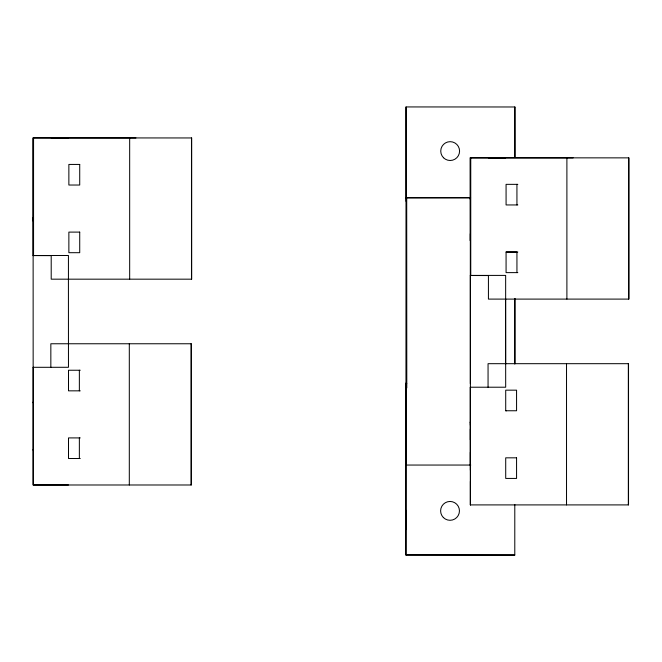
<?xml version="1.0" encoding="UTF-8"?>
<svg xmlns="http://www.w3.org/2000/svg" width="662" height="662" viewBox="0 0 662 662"><rect width="100%" height="100%" fill="white"/><g stroke="black" fill="none" stroke-linecap="round" stroke-linejoin="round"><path stroke-width="0.99" d="M33.133 220.049L33.133 220.876L33.133 217.641M33.166 450.268L33.166 449.448M33.15 402.835L33.15 402.016M51.206 137.928L135.942 137.953M68.434 279.174L68.434 255.491L33.133 255.499L33.117 137.903L68.418 137.919M406.104 201.372L406.046 106.996M470.334 465.038L470.326 387.22M470.326 233.727L470.318 240.794L470.277 157.821L628.9 157.87L628.9 299.1L488.424 299.1L488.424 275.558L470.31 275.508M470.301 199.61L470.301 197.69L406.708 197.706L406.791 387.915M470.343 425.169L470.343 421.934L470.343 422.761M505.619 364.108L505.619 299.199M505.652 299.1L505.652 275.409L470.351 275.417L470.409 504.907L470.384 387.22M514.763 555.004L405.88 554.963L514.788 555.062L514.796 504.477M514.813 364.083L514.779 298.678M514.879 157.44L514.879 106.938L514.937 157.581M514.912 363.57L514.937 298.488M405.889 529.641L405.889 510.319M470.756 275.483L470.756 157.846L470.277 157.821M470.359 470.186L470.359 452.303M470.773 157.879L573.143 157.87M406.708 197.773L405.988 197.88L470.632 197.814M488.407 157.846L505.619 157.846M33.141 367.302L50.842 367.302L50.842 343.76L191.326 343.76L191.326 484.989L33.183 484.989L33.1 137.903L191.69 137.953L191.69 279.174L51.206 279.174L51.206 255.64L33.133 255.59M517.816 184.35L506.074 184.35L506.082 204.947L517.816 204.947M517.816 272.62L506.074 272.62L506.074 252.023L516.939 252.023L516.939 272.62M506.074 252.023L517.816 252.023M50.842 367.302L68.467 367.286L68.418 279.074M80.243 370.24L68.5 370.24L68.5 390.837L80.243 390.837M406.021 383.141L405.922 555.046L406.021 106.938L514.829 106.979M406.791 383.703L406.187 383.703L406.195 465.055L470.773 465.047M470.351 387.22L505.685 387.212L505.611 299.001M505.718 410.754L516.575 410.754L516.567 390.166L505.71 390.166L505.718 410.754L506.471 410.754M80.243 437.913L68.5 437.913L68.5 458.509L80.243 458.509M68.492 484.981L33.174 484.989L33.183 367.302M470.351 504.907L628.528 504.907L628.528 363.686L488.059 363.686L488.059 387.22M470.384 481.365L470.384 504.899M406.162 383.108L406.187 465.063M33.555 137.928L33.555 255.64M628.701 157.87L628.701 299.1M628.329 363.686L628.329 504.907M566.895 157.879L566.895 299.1M566.523 363.686L566.523 504.907M516.931 184.35L516.939 204.947M470.318 157.821L470.326 383.687M470.343 429.001L470.343 439.816M191.484 137.953L191.484 279.174M191.119 343.76L191.119 484.989M129.669 137.953L129.669 279.174M129.305 343.76L129.305 484.989M79.357 370.24L79.357 390.837M79.357 437.913L79.357 458.509M79.721 164.433L68.865 164.433L68.865 185.029L79.721 185.029L79.721 164.433M79.721 232.105L68.865 232.105L68.865 252.694L79.721 252.694L79.721 232.105M516.575 457.831L505.71 457.831L505.718 478.427L516.575 478.427L516.567 457.831M443.374 517.535A9.417 9.417 0 0 0 459.13 513.315A9.417 9.417 0 0 0 447.595 501.779A9.417 9.417 0 0 0 443.374 517.535M443.499 157.738A9.417 9.417 0 0 0 459.254 153.518A9.417 9.417 0 0 0 447.719 141.991A9.417 9.417 0 0 0 443.499 157.738"/></g></svg>
